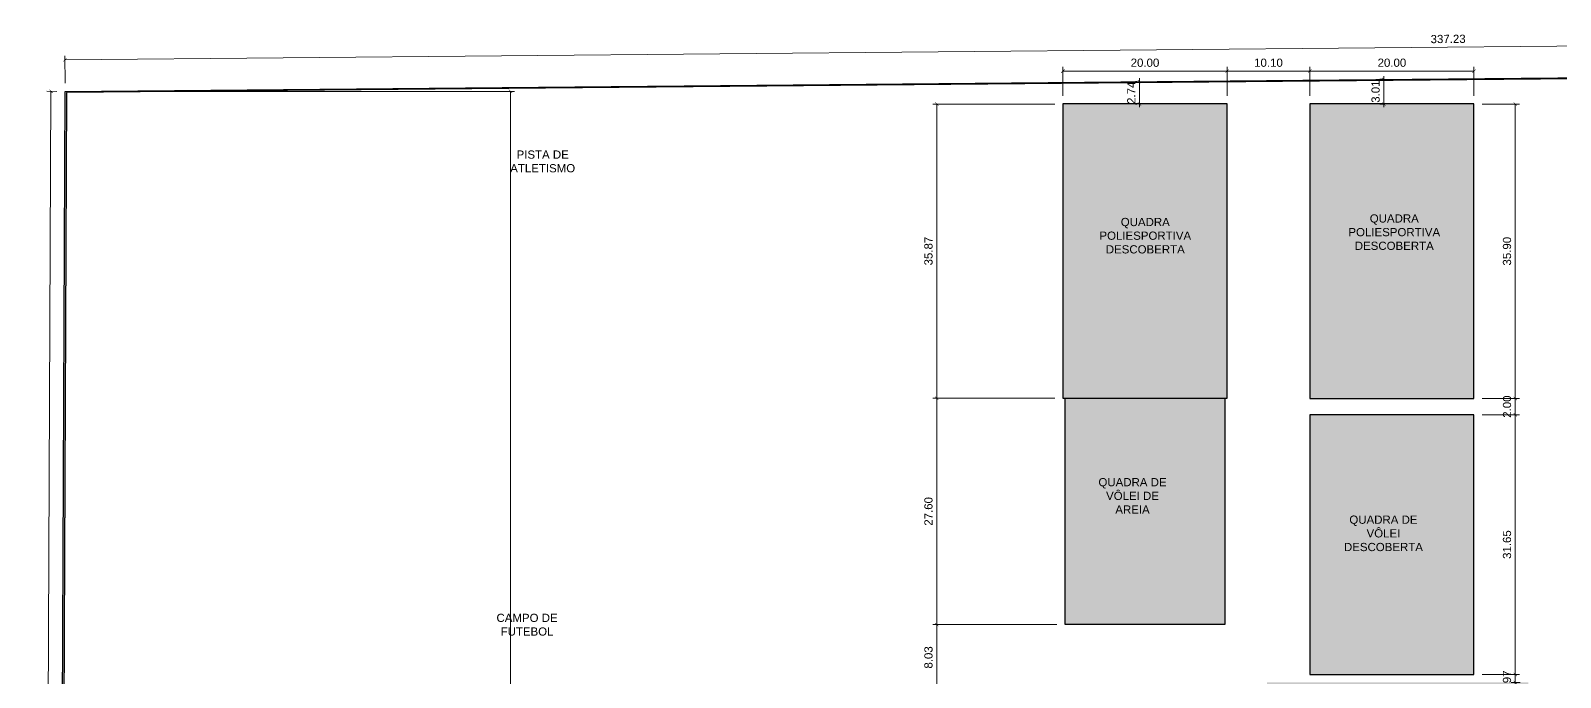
# Model space of a CAD drawing. Header units: millimetres. Extents: x 2511455 to 2519478, y 9208626 to 9211874.
# Drawn here: x 2511454.7 to 2511641.2, y 9208953.6 to 9209032.4 of the extents above; entities that cross this region are included whole.
import ezdxf

# ---------------------------------------------------------------- set-up
doc = ezdxf.new("R2010")
doc.units = ezdxf.units.MM
doc.header["$PDMODE"] = 3
doc.header["$PDSIZE"] = 0.2
doc.layers.add('2prancha', color=4, linetype='Continuous', lineweight=18)
for name, color, linetype in [('COTA 1 100', 2, 'Continuous'), ('HACHURA', 93, 'Continuous'), ('PENA 02', 2, 'Continuous'), ('TO-LIMITE TOP', 5, 'Continuous')]:
    doc.layers.add(name, color=color, linetype=linetype)
doc.styles.add('Luana', font='arial.ttf')
doc.dimstyles.new('arial 500', dxfattribs={"dimscale": 5, "dimtxt": 0.2, "dimasz": 0.08, "dimexe": 0.1, "dimexo": 0.2, "dimgap": 0.1, "dimtad": 1, "dimzin": 4, "dimdsep": 46, "dimtxsty": 'Luana', "dimblk": 'ARCHTICK', "dimcen": 0, "dimclrd": 7, "dimclre": 7, "dimclrt": 256, "dimadec": 0, "dimazin": 0, "dimtfac": 1, "dimtix": 1, "dimtmove": 0, "dimatfit": 3, "dimldrblk": 'CLOSEDBLANK', "dimfxl": 0, "dimlwd": 5, "dimlwe": 5, "dimarcsym": 0})

# ---------------------------------------------------------------- blocks, each defined once
blk = doc.blocks.new('_ArchTick')
at = {"color": 0, "linetype": 'ByBlock', "const_width": 0.15}
blk.add_lwpolyline([(-0.5, -0.5), (0.5, 0.5)], dxfattribs=at)
blk = doc.blocks.new('*D266')
at = {"layer": 'COTA 1 100', "color": 7, "lineweight": 5}
for p, q in [((2511459.9, 9209025.01), (2511513.67, 9209025.01)), ((2511513.17, 9208862.32), (2511513.17, 9209025.01)), ((2511513.77, 9208862.32), (2511512.67, 9208862.32))]:
    blk.add_line(p, q, dxfattribs=at)
at = {"layer": 'Defpoints', "color": 0}
for p in [(2511458.9, 9209025.01), (2511513.17, 9209025.01), (2511514.77, 9208862.32)]:
    blk.add_point(p, dxfattribs=at)
at = {"layer": 'COTA 1 100', "color": 7, "lineweight": 5, "xscale": 0.4, "yscale": 0.4, "zscale": 0.4}
for p, rotation in [((2511513.17, 9209025.01), 90), ((2511513.17, 9208862.32), 270)]:
    blk.add_blockref('_ArchTick', p, dxfattribs=dict(at, rotation=rotation))
at = {"layer": 'COTA 1 100', "insert": (2511512.16, 9208943.66), "char_height": 1, "attachment_point": 5, "rotation": 90, "style": 'Luana'}
blk.add_mtext('162.69', dxfattribs=at)
blk = doc.blocks.new('_ClosedBlank')
at = {"layer": '2prancha', "color": 0, "lineweight": -2}
for p, q in [((-1, 0.17), (0, 0)), ((-1, 0.17), (-1, -0.17)), ((0, 0), (-1, -0.17))]:
    blk.add_line(p, q, dxfattribs=at)
blk = doc.blocks.new('*D299')
at = {"layer": 'COTA 1 100', "color": 7, "lineweight": 5}
for p, q in [((2511580.52, 9209024.47), (2511580.52, 9209027.99)), ((2511580.52, 9209027.49), (2511600.52, 9209027.49)), ((2511600.52, 9209024.47), (2511600.52, 9209027.99))]:
    blk.add_line(p, q, dxfattribs=at)
at = {"layer": 'Defpoints', "color": 0}
for p in [(2511600.52, 9209027.49), (2511580.52, 9209023.47), (2511600.52, 9209023.47)]:
    blk.add_point(p, dxfattribs=at)
at = {"layer": 'COTA 1 100', "color": 7, "lineweight": 5, "xscale": 0.4, "yscale": 0.4, "zscale": 0.4, "rotation": 180}
blk.add_blockref('_ArchTick', (2511580.52, 9209027.49), dxfattribs=at)
at = {"layer": 'COTA 1 100', "color": 7, "lineweight": 5, "xscale": 0.4, "yscale": 0.4, "zscale": 0.4}
blk.add_blockref('_ArchTick', (2511600.52, 9209027.49), dxfattribs=at)
at = {"layer": 'COTA 1 100', "insert": (2511590.52, 9209028.5), "char_height": 1, "attachment_point": 5, "style": 'Luana'}
blk.add_mtext('20.00', dxfattribs=at)
blk = doc.blocks.new('*D300')
at = {"layer": 'COTA 1 100', "color": 7, "lineweight": 5}
for p, q in [((2511600.52, 9209024.47), (2511600.52, 9209027.99)), ((2511600.52, 9209027.49), (2511610.62, 9209027.49)), ((2511610.62, 9209024.47), (2511610.62, 9209027.99))]:
    blk.add_line(p, q, dxfattribs=at)
at = {"layer": 'Defpoints', "color": 0}
for p in [(2511610.62, 9209027.49), (2511600.52, 9209023.47), (2511610.62, 9209023.47)]:
    blk.add_point(p, dxfattribs=at)
at = {"layer": 'COTA 1 100', "color": 7, "lineweight": 5, "xscale": 0.4, "yscale": 0.4, "zscale": 0.4, "rotation": 180}
blk.add_blockref('_ArchTick', (2511600.52, 9209027.49), dxfattribs=at)
at = {"layer": 'COTA 1 100', "color": 7, "lineweight": 5, "xscale": 0.4, "yscale": 0.4, "zscale": 0.4}
blk.add_blockref('_ArchTick', (2511610.62, 9209027.49), dxfattribs=at)
at = {"layer": 'COTA 1 100', "insert": (2511605.57, 9209028.5), "char_height": 1, "attachment_point": 5, "style": 'Luana'}
blk.add_mtext('10.10', dxfattribs=at)
blk = doc.blocks.new('*D301')
at = {"layer": 'COTA 1 100', "color": 7, "lineweight": 5}
for p, q in [((2511610.62, 9209024.47), (2511610.62, 9209027.99)), ((2511610.62, 9209027.49), (2511630.62, 9209027.49)), ((2511630.62, 9209024.47), (2511630.62, 9209027.99))]:
    blk.add_line(p, q, dxfattribs=at)
at = {"layer": 'Defpoints', "color": 0}
for p in [(2511630.62, 9209027.49), (2511610.62, 9209023.47), (2511630.62, 9209023.47)]:
    blk.add_point(p, dxfattribs=at)
at = {"layer": 'COTA 1 100', "color": 7, "lineweight": 5, "xscale": 0.4, "yscale": 0.4, "zscale": 0.4, "rotation": 180}
blk.add_blockref('_ArchTick', (2511610.62, 9209027.49), dxfattribs=at)
at = {"layer": 'COTA 1 100', "color": 7, "lineweight": 5, "xscale": 0.4, "yscale": 0.4, "zscale": 0.4}
blk.add_blockref('_ArchTick', (2511630.62, 9209027.49), dxfattribs=at)
at = {"layer": 'COTA 1 100', "insert": (2511620.62, 9209028.5), "char_height": 1, "attachment_point": 5, "style": 'Luana'}
blk.add_mtext('20.00', dxfattribs=at)
blk = doc.blocks.new('*D302')
at = {"layer": 'COTA 1 100', "color": 7, "lineweight": 5}
for p, q in [((2511631.62, 9209023.47), (2511636.16, 9209023.47)), ((2511635.66, 9209023.47), (2511635.66, 9208987.57)), ((2511631.62, 9208987.57), (2511636.16, 9208987.57))]:
    blk.add_line(p, q, dxfattribs=at)
at = {"layer": 'Defpoints', "color": 0}
for p in [(2511630.62, 9209023.47), (2511630.62, 9208987.57), (2511635.66, 9208987.57)]:
    blk.add_point(p, dxfattribs=at)
at = {"layer": 'COTA 1 100', "color": 7, "lineweight": 5, "xscale": 0.4, "yscale": 0.4, "zscale": 0.4}
for p, rotation in [((2511635.66, 9209023.47), 90), ((2511635.66, 9208987.57), 270)]:
    blk.add_blockref('_ArchTick', p, dxfattribs=dict(at, rotation=rotation))
at = {"layer": 'COTA 1 100', "insert": (2511634.65, 9209005.52), "char_height": 1, "attachment_point": 5, "rotation": 90, "style": 'Luana'}
blk.add_mtext('35.90', dxfattribs=at)
blk = doc.blocks.new('*D303')
at = {"layer": 'COTA 1 100', "color": 7, "lineweight": 5}
for p, q in [((2511631.62, 9208987.57), (2511636.16, 9208987.57)), ((2511635.66, 9208987.57), (2511635.66, 9208987.97)), ((2511635.66, 9208987.57), (2511635.66, 9208985.57)), ((2511631.62, 9208985.57), (2511636.16, 9208985.57)), ((2511635.66, 9208985.57), (2511635.66, 9208985.17))]:
    blk.add_line(p, q, dxfattribs=at)
at = {"layer": 'Defpoints', "color": 0}
for p in [(2511630.62, 9208987.57), (2511630.62, 9208985.57), (2511635.66, 9208985.57)]:
    blk.add_point(p, dxfattribs=at)
at = {"layer": 'COTA 1 100', "color": 7, "lineweight": 5, "xscale": 0.4, "yscale": 0.4, "zscale": 0.4}
for p, rotation in [((2511635.66, 9208987.57), 270), ((2511635.66, 9208985.57), 90)]:
    blk.add_blockref('_ArchTick', p, dxfattribs=dict(at, rotation=rotation))
at = {"layer": 'COTA 1 100', "insert": (2511634.65, 9208986.57), "char_height": 1, "attachment_point": 5, "rotation": 90, "style": 'Luana'}
blk.add_mtext('2.00', dxfattribs=at)
blk = doc.blocks.new('*D304')
at = {"layer": 'COTA 1 100', "color": 7, "lineweight": 5}
for p, q in [((2511631.62, 9208985.57), (2511636.16, 9208985.57)), ((2511635.66, 9208985.57), (2511635.66, 9208953.92)), ((2511631.62, 9208953.92), (2511636.16, 9208953.92))]:
    blk.add_line(p, q, dxfattribs=at)
at = {"layer": 'Defpoints', "color": 0}
for p in [(2511630.62, 9208985.57), (2511630.62, 9208953.92), (2511635.66, 9208953.92)]:
    blk.add_point(p, dxfattribs=at)
at = {"layer": 'COTA 1 100', "color": 7, "lineweight": 5, "xscale": 0.4, "yscale": 0.4, "zscale": 0.4}
for p, rotation in [((2511635.66, 9208985.57), 90), ((2511635.66, 9208953.92), 270)]:
    blk.add_blockref('_ArchTick', p, dxfattribs=dict(at, rotation=rotation))
at = {"layer": 'COTA 1 100', "insert": (2511634.65, 9208969.75), "char_height": 1, "attachment_point": 5, "rotation": 90, "style": 'Luana'}
blk.add_mtext('31.65', dxfattribs=at)
blk = doc.blocks.new('*D305')
at = {"layer": 'COTA 1 100', "color": 7, "lineweight": 5}
for p, q in [((2511631.62, 9208953.92), (2511636.16, 9208953.92)), ((2511635.66, 9208953.92), (2511635.66, 9208954.32)), ((2511635.66, 9208953.92), (2511635.66, 9208952.95)), ((2511636.27, 9208952.95), (2511635.16, 9208952.95)), ((2511635.66, 9208952.95), (2511635.66, 9208952.55))]:
    blk.add_line(p, q, dxfattribs=at)
at = {"layer": 'Defpoints', "color": 0}
for p in [(2511630.62, 9208953.92), (2511635.66, 9208952.95), (2511637.27, 9208952.95)]:
    blk.add_point(p, dxfattribs=at)
at = {"layer": 'COTA 1 100', "color": 7, "lineweight": 5, "xscale": 0.4, "yscale": 0.4, "zscale": 0.4}
for p, rotation in [((2511635.66, 9208953.92), 270), ((2511635.66, 9208952.95), 90)]:
    blk.add_blockref('_ArchTick', p, dxfattribs=dict(at, rotation=rotation))
at = {"layer": 'COTA 1 100', "insert": (2511634.65, 9208953.43), "char_height": 1, "attachment_point": 5, "rotation": 90, "style": 'Luana'}
blk.add_mtext('.97', dxfattribs=at)
blk = doc.blocks.new('*D325')
at = {"layer": 'COTA 1 100', "color": 7, "lineweight": 5}
for p, q in [((2511579.77, 9208960), (2511564.64, 9208960)), ((2511565.14, 9208951.98), (2511565.14, 9208960)), ((2511590.65, 9208951.98), (2511564.64, 9208951.98))]:
    blk.add_line(p, q, dxfattribs=at)
at = {"layer": 'Defpoints', "color": 0}
for p in [(2511565.14, 9208960), (2511580.77, 9208960), (2511591.65, 9208951.98)]:
    blk.add_point(p, dxfattribs=at)
at = {"layer": 'COTA 1 100', "color": 7, "lineweight": 5, "xscale": 0.4, "yscale": 0.4, "zscale": 0.4}
for p, rotation in [((2511565.14, 9208960), 90), ((2511565.14, 9208951.98), 270)]:
    blk.add_blockref('_ArchTick', p, dxfattribs=dict(at, rotation=rotation))
at = {"layer": 'COTA 1 100', "insert": (2511564.13, 9208955.99), "char_height": 1, "attachment_point": 5, "rotation": 90, "style": 'Luana'}
blk.add_mtext('8.03', dxfattribs=at)
blk = doc.blocks.new('*D326')
at = {"layer": 'COTA 1 100', "color": 7, "lineweight": 5}
for p, q in [((2511579.52, 9208987.6), (2511564.64, 9208987.6)), ((2511565.14, 9208960), (2511565.14, 9208987.6)), ((2511579.77, 9208960), (2511564.64, 9208960))]:
    blk.add_line(p, q, dxfattribs=at)
at = {"layer": 'Defpoints', "color": 0}
for p in [(2511565.14, 9208987.6), (2511580.52, 9208987.6), (2511580.77, 9208960)]:
    blk.add_point(p, dxfattribs=at)
at = {"layer": 'COTA 1 100', "color": 7, "lineweight": 5, "xscale": 0.4, "yscale": 0.4, "zscale": 0.4}
for p, rotation in [((2511565.14, 9208987.6), 90), ((2511565.14, 9208960), 270)]:
    blk.add_blockref('_ArchTick', p, dxfattribs=dict(at, rotation=rotation))
at = {"layer": 'COTA 1 100', "insert": (2511564.13, 9208973.8), "char_height": 1, "attachment_point": 5, "rotation": 90, "style": 'Luana'}
blk.add_mtext('27.60', dxfattribs=at)
blk = doc.blocks.new('*D327')
at = {"layer": 'COTA 1 100', "color": 7, "lineweight": 5}
for p, q in [((2511579.52, 9209023.47), (2511564.64, 9209023.47)), ((2511565.14, 9208987.6), (2511565.14, 9209023.47)), ((2511579.52, 9208987.6), (2511564.64, 9208987.6))]:
    blk.add_line(p, q, dxfattribs=at)
at = {"layer": 'Defpoints', "color": 0}
for p in [(2511565.14, 9209023.47), (2511580.52, 9209023.47), (2511580.52, 9208987.6)]:
    blk.add_point(p, dxfattribs=at)
at = {"layer": 'COTA 1 100', "color": 7, "lineweight": 5, "xscale": 0.4, "yscale": 0.4, "zscale": 0.4}
for p, rotation in [((2511565.14, 9209023.47), 90), ((2511565.14, 9208987.6), 270)]:
    blk.add_blockref('_ArchTick', p, dxfattribs=dict(at, rotation=rotation))
at = {"layer": 'COTA 1 100', "insert": (2511564.13, 9209005.54), "char_height": 1, "attachment_point": 5, "rotation": 90, "style": 'Luana'}
blk.add_mtext('35.87', dxfattribs=at)
blk = doc.blocks.new('*D328')
at = {"layer": 'COTA 1 100', "color": 7, "lineweight": 5}
for p, q in [((2511619.65, 9209026.48), (2511619.65, 9209026.88)), ((2511619.62, 9209026.48), (2511619.15, 9209026.48)), ((2511619.65, 9209023.47), (2511619.65, 9209026.48)), ((2511619.62, 9209023.47), (2511619.15, 9209023.47)), ((2511619.65, 9209023.47), (2511619.65, 9209023.07))]:
    blk.add_line(p, q, dxfattribs=at)
at = {"layer": 'Defpoints', "color": 0}
for p in [(2511619.65, 9209026.48), (2511620.62, 9209026.48), (2511620.62, 9209023.47)]:
    blk.add_point(p, dxfattribs=at)
at = {"layer": 'COTA 1 100', "color": 7, "lineweight": 5, "xscale": 0.4, "yscale": 0.4, "zscale": 0.4}
for p, rotation in [((2511619.65, 9209026.48), 270), ((2511619.65, 9209023.47), 90)]:
    blk.add_blockref('_ArchTick', p, dxfattribs=dict(at, rotation=rotation))
at = {"layer": 'COTA 1 100', "insert": (2511618.63, 9209024.98), "char_height": 1, "attachment_point": 5, "rotation": 90, "style": 'Luana'}
blk.add_mtext('3.01', dxfattribs=at)
blk = doc.blocks.new('*D329')
at = {"layer": 'COTA 1 100', "color": 7, "lineweight": 5}
for p, q in [((2511589.85, 9209026.21), (2511589.85, 9209026.61)), ((2511589.52, 9209026.21), (2511589.35, 9209026.21)), ((2511589.85, 9209023.47), (2511589.85, 9209026.21)), ((2511589.52, 9209023.47), (2511589.35, 9209023.47)), ((2511589.85, 9209023.47), (2511589.85, 9209023.07))]:
    blk.add_line(p, q, dxfattribs=at)
at = {"layer": 'Defpoints', "color": 0}
for p in [(2511589.85, 9209026.21), (2511590.52, 9209026.21), (2511590.52, 9209023.47)]:
    blk.add_point(p, dxfattribs=at)
at = {"layer": 'COTA 1 100', "color": 7, "lineweight": 5, "xscale": 0.4, "yscale": 0.4, "zscale": 0.4}
for p, rotation in [((2511589.85, 9209026.21), 270), ((2511589.85, 9209023.47), 90)]:
    blk.add_blockref('_ArchTick', p, dxfattribs=dict(at, rotation=rotation))
at = {"layer": 'COTA 1 100', "insert": (2511588.85, 9209024.84), "char_height": 1, "attachment_point": 5, "rotation": 90, "style": 'Luana'}
blk.add_mtext('2.74', dxfattribs=at)
blk = doc.blocks.new('*D331')
at = {"layer": 'COTA 1 100', "color": 7, "lineweight": 5}
for p, q in [((2511796.1, 9209029.09), (2511796.07, 9209032.42)), ((2511458.86, 9209028.85), (2511796.08, 9209031.92)), ((2511458.89, 9209026.01), (2511458.86, 9209029.35))]:
    blk.add_line(p, q, dxfattribs=at)
at = {"layer": 'Defpoints', "color": 0}
for p in [(2511796.08, 9209031.92), (2511796.11, 9209028.09), (2511458.9, 9209025.01)]:
    blk.add_point(p, dxfattribs=at)
at = {"layer": 'COTA 1 100', "color": 7, "lineweight": 5, "xscale": 0.4, "yscale": 0.4, "zscale": 0.4}
for p, rotation in [((2511796.08, 9209031.92), 0.5228295267225606), ((2511458.86, 9209028.85), 180.5228295267226)]:
    blk.add_blockref('_ArchTick', p, dxfattribs=dict(at, rotation=rotation))
at = {"layer": 'COTA 1 100', "insert": (2511627.47, 9209031.4), "char_height": 1, "attachment_point": 5, "rotation": 0.5228, "style": 'Luana'}
blk.add_mtext('337.23', dxfattribs=at)
blk = doc.blocks.new('*D346')
at = {"layer": 'COTA 1 100', "color": 7, "lineweight": 5}
for p, q in [((2511455.55, 9208647.46), (2511457.17, 9209025.02)), ((2511457.9, 9209025.01), (2511456.67, 9209025.02)), ((2511456.28, 9208647.45), (2511455.05, 9208647.46))]:
    blk.add_line(p, q, dxfattribs=at)
at = {"layer": 'Defpoints', "color": 0}
for p in [(2511457.17, 9209025.02), (2511458.9, 9209025.01), (2511457.28, 9208647.45)]:
    blk.add_point(p, dxfattribs=at)
at = {"layer": 'COTA 1 100', "color": 7, "lineweight": 5, "xscale": 0.4, "yscale": 0.4, "zscale": 0.4}
for p, rotation in [((2511457.17, 9209025.02), 89.75414875555012), ((2511455.55, 9208647.46), 269.7541487555501)]:
    blk.add_blockref('_ArchTick', p, dxfattribs=dict(at, rotation=rotation))
at = {"layer": 'COTA 1 100', "insert": (2511455.35, 9208836.24), "char_height": 1, "attachment_point": 5, "rotation": 89.7541, "style": 'Luana'}
blk.add_mtext('377.56', dxfattribs=at)

msp = doc.modelspace()

# ---------------------------------------------------------------- hatches: boundary and pattern name
at = {"layer": 'HACHURA', "true_color": 0xffffff}
h = msp.add_hatch(color=7, dxfattribs=at)
h.dxf.hatch_style = 1
h.paths.add_polyline_path([(2511690.738, 9208743.203), (2511685.969, 9208743.203), (2511685.969, 9208734.403), (2511690.738, 9208734.403)])
h.paths.add_polyline_path([(2511689.751, 9208705.607), (2511685.601, 9208705.607), (2511685.601, 9208701.607), (2511689.751, 9208701.607)])
h.paths.add_polyline_path([(2511682.253, 9208765.607), (2511669.058, 9208765.607), (2511669.058, 9208688.457), (2511682.253, 9208688.457)])
h.paths.add_polyline_path([(2511694.208, 9208793.607), (2511693.758, 9208793.607), (2511693.758, 9208797.067), (2511686.208, 9208797.067), (2511686.208, 9208797.617), (2511681.051, 9208797.617), (2511681.051, 9208793.607), (2511669.058, 9208793.607), (2511669.058, 9208776.457), (2511694.208, 9208776.457)])
h.paths.add_polyline_path([(2511693.098, 9208701.607), (2511682.253, 9208701.607), (2511682.253, 9208696.457), (2511693.098, 9208696.457)])
h.paths.add_polyline_path([(2511714.248, 9208757.682), (2511693.098, 9208757.682), (2511693.098, 9208688.532), (2511714.248, 9208688.532)])
h.paths.add_polyline_path([(2511686.403, 9208753.107), (2511682.253, 9208753.107), (2511682.253, 9208748.957), (2511686.403, 9208748.957)])
h.paths.add_polyline_path([(2511682.253, 9208776.457), (2511677.133, 9208776.457), (2511677.133, 9208765.607), (2511682.253, 9208765.607)])
edge = h.paths.add_edge_path()
edge.add_line((2511535.673, 9208658.007), (2511535.423, 9208658.007))
edge.add_line((2511535.423, 9208658.007), (2511535.423, 9208656.863))
edge.add_line((2511535.423, 9208656.863), (2511535.423, 9208656.358))
edge.add_line((2511535.423, 9208656.358), (2511526.892, 9208656.357))
edge.add_line((2511526.892, 9208656.357), (2511526.894, 9208656.858))
edge.add_arc((2511526.541, 9208657.531), 0.76, 297.61317, 588.90194)
edge.add_line((2511526.042, 9208656.958), (2511526.041, 9208656.358))
edge.add_line((2511526.041, 9208656.358), (2511517.525, 9208656.358))
edge.add_line((2511517.525, 9208656.358), (2511517.525, 9208658.008))
edge.add_line((2511517.525, 9208658.008), (2511517.275, 9208658.008))
edge.add_line((2511517.275, 9208658.008), (2511517.275, 9208650.858))
edge.add_line((2511517.275, 9208650.858), (2511526.925, 9208650.858))
edge.add_line((2511526.925, 9208650.858), (2511535.673, 9208650.858))
edge.add_line((2511535.673, 9208650.858), (2511535.673, 9208658.007))
h.paths.add_polyline_path([(2511665.921, 9208654.932), (2511663.621, 9208654.932), (2511663.621, 9208652.782), (2511665.921, 9208652.782)])
h.paths.add_polyline_path([(2511600.52, 9209023.472), (2511580.52, 9209023.472), (2511580.52, 9208987.602), (2511600.52, 9208987.602)])
h.paths.add_polyline_path([(2511630.62, 9209023.472), (2511610.62, 9209023.472), (2511610.62, 9208987.572), (2511630.62, 9208987.572)])
h.paths.add_polyline_path([(2511600.27, 9208987.602), (2511580.77, 9208987.602), (2511580.77, 9208960.002), (2511600.27, 9208960.002)])
h.paths.add_polyline_path([(2511630.62, 9208985.572), (2511610.62, 9208985.572), (2511610.62, 9208953.922), (2511630.62, 9208953.922)])
h.paths.add_polyline_path([(2511600.89, 9208951.977), (2511591.645, 9208951.977), (2511591.645, 9208927.727), (2511600.89, 9208927.727)])
h.paths.add_polyline_path([(2511600.39, 9208924.227), (2511580.14, 9208924.227), (2511580.14, 9208914.977), (2511600.39, 9208914.977)])
h.paths.add_polyline_path([(2511637.265, 9208952.947), (2511605.375, 9208952.947), (2511605.375, 9208918.381), (2511606.27, 9208918.381), (2511606.27, 9208918.426), (2511636.37, 9208918.451), (2511637.265, 9208918.381)])
h.paths.add_polyline_path([(2511637.255, 9208918.381), (2511605.385, 9208918.381), (2511605.385, 9208872.121), (2511606.245, 9208872.121), (2511606.245, 9208871.876), (2511608.47, 9208871.876), (2511608.47, 9208866.101), (2511634.17, 9208866.101), (2511634.17, 9208871.879), (2511636.395, 9208871.879), (2511636.395, 9208872.121), (2511637.255, 9208872.121)])
edge = h.paths.add_edge_path()
edge.add_line((2511600.6, 9208902.177), (2511600.45, 9208902.177))
edge.add_line((2511600.45, 9208902.177), (2511594.01, 9208902.177))
edge.add_line((2511594.01, 9208902.177), (2511594.01, 9208903.418))
edge.add_arc((2511585.035, 9208890.195), 15.981, 55.83351, 124.18546)
edge.add_line((2511576.055, 9208903.415), (2511576.055, 9208902.137))
edge.add_line((2511576.055, 9208902.137), (2511571.255, 9208902.137))
edge.add_line((2511571.255, 9208902.137), (2511571.255, 9208897.307))
edge.add_line((2511571.255, 9208897.307), (2511574.67, 9208897.307))
edge.add_line((2511574.67, 9208897.307), (2511574.67, 9208872.577))
edge.add_line((2511574.67, 9208872.577), (2511595.54, 9208872.577))
edge.add_line((2511595.54, 9208872.577), (2511595.54, 9208871.377))
edge.add_line((2511595.54, 9208871.377), (2511602.1, 9208871.377))
edge.add_line((2511602.1, 9208871.377), (2511602.1, 9208876.817))
edge.add_line((2511602.1, 9208876.817), (2511600.6, 9208876.817))
edge.add_line((2511600.6, 9208876.817), (2511600.6, 9208878.527))
edge.add_line((2511600.6, 9208878.527), (2511600.6, 9208902.177))
h.paths.add_polyline_path([(2511711.26, 9208886.994), (2511669.17, 9208886.994), (2511669.17, 9208871.574), (2511711.26, 9208871.574)])
h.paths.add_polyline_path([(2511713.798, 9208847.777), (2511685.548, 9208847.777), (2511685.548, 9208823.527), (2511713.798, 9208823.527)])
h.paths.add_polyline_path([(2511685.548, 9208837.777), (2511669.798, 9208837.777), (2511669.798, 9208833.537), (2511685.548, 9208833.537)])
h.paths.add_polyline_path([(2511669.798, 9208847.777), (2511517.548, 9208847.777), (2511517.548, 9208823.527), (2511669.798, 9208823.527)])
h.paths.add_polyline_path([(2511638.173, 9208823.527), (2511633.173, 9208823.527), (2511633.173, 9208780.732), (2511638.173, 9208780.732)])
h.paths.add_polyline_path([(2511642.246, 9208780.732), (2511593.098, 9208780.732), (2511593.098, 9208755.582), (2511621.548, 9208755.582), (2511621.548, 9208750.832), (2511629.748, 9208750.832), (2511629.748, 9208755.582), (2511642.246, 9208755.582)])
h.paths.add_polyline_path([(2511593.098, 9208760.757), (2511554.173, 9208760.757), (2511554.173, 9208755.582), (2511593.098, 9208755.582)])
h.paths.add_polyline_path([(2511554.173, 9208808.732), (2511517.048, 9208808.732), (2511517.048, 9208727.582), (2511554.173, 9208727.582)])
h.paths.add_polyline_path([(2511541.148, 9208732.582), (2511529.585, 9208732.582), (2511529.585, 9208803.657), (2511541.148, 9208803.657)], flags=16)
h.paths.add_polyline_path([(2511542.248, 9208727.582), (2511537.094, 9208727.582), (2511537.094, 9208712.782), (2511542.248, 9208712.782)])
h.paths.add_polyline_path([(2511546.038, 9208722.086), (2511542.248, 9208722.086), (2511542.248, 9208718.136), (2511546.038, 9208718.136)])
h.paths.add_polyline_path([(2511610.248, 9208755.582), (2511605.098, 9208755.582), (2511605.098, 9208712.782), (2511610.248, 9208712.782)])
h.paths.add_polyline_path([(2511649.798, 9208712.782), (2511517.548, 9208712.782), (2511517.548, 9208688.532), (2511649.798, 9208688.532)])

# ---------------------------------------------------------------- linework, layer by layer
at = {"layer": 'PENA 02'}
for points in [[(2511600.52, 9209023.472), (2511580.52, 9209023.472), (2511580.52, 9208987.602), (2511600.52, 9208987.602)], [(2511610.62, 9208987.572), (2511630.62, 9208987.572), (2511630.62, 9209023.472), (2511610.62, 9209023.472)], [(2511600.27, 9208960.002), (2511580.77, 9208960.002), (2511580.77, 9208987.602), (2511600.27, 9208987.602)], [(2511610.62, 9208953.922), (2511630.62, 9208953.922), (2511630.62, 9208985.572), (2511610.62, 9208985.572)]]:
    msp.add_lwpolyline(points, close=True, dxfattribs=at)
at = {"layer": 'TO-LIMITE TOP'}
for points in [[(2511457.283, 9208647.45), (2511458.899, 9209025.009), (2511796.114, 9209028.086), (2511796.996, 9208808.237), (2511731.957, 9208809.915), (2511731.339, 9208663.573), (2511731.189, 9208663.573), (2511731.808, 9208810.069), (2511796.846, 9208808.391), (2511795.964, 9209027.935), (2511459.049, 9209024.86), (2511457.433, 9208647.45)], [(2511731.19, 9208663.646), (2511731.808, 9208810.069), (2511796.846, 9208808.391), (2511795.964, 9209027.935), (2511459.049, 9209024.86), (2511457.433, 9208647.6), (2511457.435, 9208647.6)], [(2511731.19, 9208663.646), (2511731.808, 9208810.069), (2511796.846, 9208808.391), (2511795.964, 9209027.935), (2511459.049, 9209024.86), (2511457.434, 9208647.74)]]:
    msp.add_lwpolyline(points, dxfattribs=at)

# ---------------------------------------------------------------- texts
at = {"layer": 'PENA 02', "color": 2, "ltscale": 0.05, "char_height": 1, "width": 9.67, "attachment_point": 5, "style": 'Luana'}
for s, insert in [('PISTA DE ATLETISMO', (2511517.106, 9209016.467)), ('QUADRA POLIESPORTIVA\\PDESCOBERTA', (2511620.905, 9209007.841)), ('QUADRA POLIESPORTIVA\\PDESCOBERTA', (2511590.556, 9209007.409)), ('QUADRA DE\\PVÔLEI DE AREIA', (2511588.998, 9208975.692)), ('QUADRA DE\\PVÔLEI DESCOBERTA', (2511619.585, 9208971.114)), ('CAMPO DE FUTEBOL', (2511515.199, 9208959.976))]:
    msp.add_mtext(s, dxfattribs=dict(at, insert=insert))

# ---------------------------------------------------------------- dimensions: what is measured, and where the dimension line sits
at = {"layer": 'COTA 1 100'}
dim = msp.add_linear_dim(base=(2511796.079, 9209031.923), p1=(2511458.899, 9209025.009), p2=(2511796.114, 9209028.086), angle=0.52283, dimstyle='arial 500', override={"dimfxl": 0.18, "dimarcsym": 1}, dxfattribs=at)
dim.commit()
dim.dimension.update_dxf_attribs({"geometry": '*D331', "text_midpoint": (2511627.476, 9209030.385), "dimtype": 161})
for base, p1, p2, override, picture, middle in [((2511600.52, 9209027.493), (2511580.52, 9209023.472), (2511600.52, 9209023.472), {"dimfxl": 0.18, "dimarcsym": 1}, '*D299', (2511590.52, 9209028.504)), ((2511610.62, 9209027.493), (2511600.52, 9209023.472), (2511610.62, 9209023.472), {"dimtmove": 1, "dimfxl": 0.18, "dimarcsym": 1}, '*D300', (2511605.57, 9209028.504)), ((2511630.62, 9209027.493), (2511610.62, 9209023.472), (2511630.62, 9209023.472), {"dimtmove": 1, "dimfxl": 0.18, "dimarcsym": 1}, '*D301', (2511620.62, 9209028.504))]:
    dim = msp.add_linear_dim(base=base, p1=p1, p2=p2, dimstyle='arial 500', override=override, dxfattribs=at)
    dim.commit()
    dim.dimension.update_dxf_attribs({"geometry": picture, "text_midpoint": middle})
for base, p1, p2, override, picture, middle in [((2511589.853, 9209026.21), (2511590.52, 9209023.472), (2511590.52, 9209026.21), {"dimfxl": 0.18, "dimarcsym": 1}, '*D329', (2511588.851, 9209024.841)), ((2511619.645, 9209026.484), (2511620.62, 9209023.472), (2511620.62, 9209026.484), {"dimfxl": 0.18, "dimarcsym": 1}, '*D328', (2511618.634, 9209024.978)), ((2511513.166, 9209025.009), (2511514.767, 9208862.32), (2511458.899, 9209025.009), {"dimtmove": 1, "dimfxl": 0.18, "dimarcsym": 1}, '*D266', (2511512.156, 9208943.664)), ((2511565.141, 9209023.472), (2511580.52, 9208987.602), (2511580.52, 9209023.472), {"dimtmove": 1, "dimfxl": 0.18, "dimarcsym": 1}, '*D327', (2511564.13, 9209005.537)), ((2511635.658, 9208987.572), (2511630.62, 9209023.472), (2511630.62, 9208987.572), {"dimfxl": 0.18, "dimarcsym": 1}, '*D302', (2511634.647, 9209005.522)), ((2511565.141, 9208987.602), (2511580.77, 9208960.002), (2511580.52, 9208987.602), {"dimtmove": 1, "dimfxl": 0.18, "dimarcsym": 1}, '*D326', (2511564.13, 9208973.802)), ((2511635.658, 9208985.572), (2511630.62, 9208987.572), (2511630.62, 9208985.572), {"dimtmove": 1, "dimfxl": 0.18, "dimarcsym": 1}, '*D303', (2511634.647, 9208986.572)), ((2511635.658, 9208953.922), (2511630.62, 9208985.572), (2511630.62, 9208953.922), {"dimtmove": 1, "dimfxl": 0.18, "dimarcsym": 1}, '*D304', (2511634.647, 9208969.747)), ((2511565.1408, 9208960.0018), (2511591.6452, 9208951.9767), (2511580.7702, 9208960.0018), {"dimtmove": 1, "dimfxl": 0.18, "dimarcsym": 1}, '*D325', (2511564.1299, 9208955.9892)), ((2511635.657738954, 9208952.946777979), (2511630.62015416, 9208953.921777979), (2511637.26515416, 9208952.946777979), {"dimtmove": 1, "dimfxl": 0.18, "dimarcsym": 1}, '*D305', (2511634.647165965, 9208953.434277978))]:
    dim = msp.add_linear_dim(base=base, p1=p1, p2=p2, angle=90, dimstyle='arial 500', override=override, dxfattribs=at)
    dim.commit()
    dim.dimension.update_dxf_attribs({"geometry": picture, "text_midpoint": middle})
dim = msp.add_aligned_dim(p1=(2511457.279, 9208647.45), p2=(2511458.899, 9209025.009), distance=1.728, dimstyle='arial 500', override={"dimfxl": 0.18, "dimarcsym": 1}, dxfattribs=at)
dim.commit()
dim.dimension.update_dxf_attribs({"geometry": '*D346', "text_midpoint": (2511455.351, 9208836.241)})

doc.saveas('drawing.dxf')
